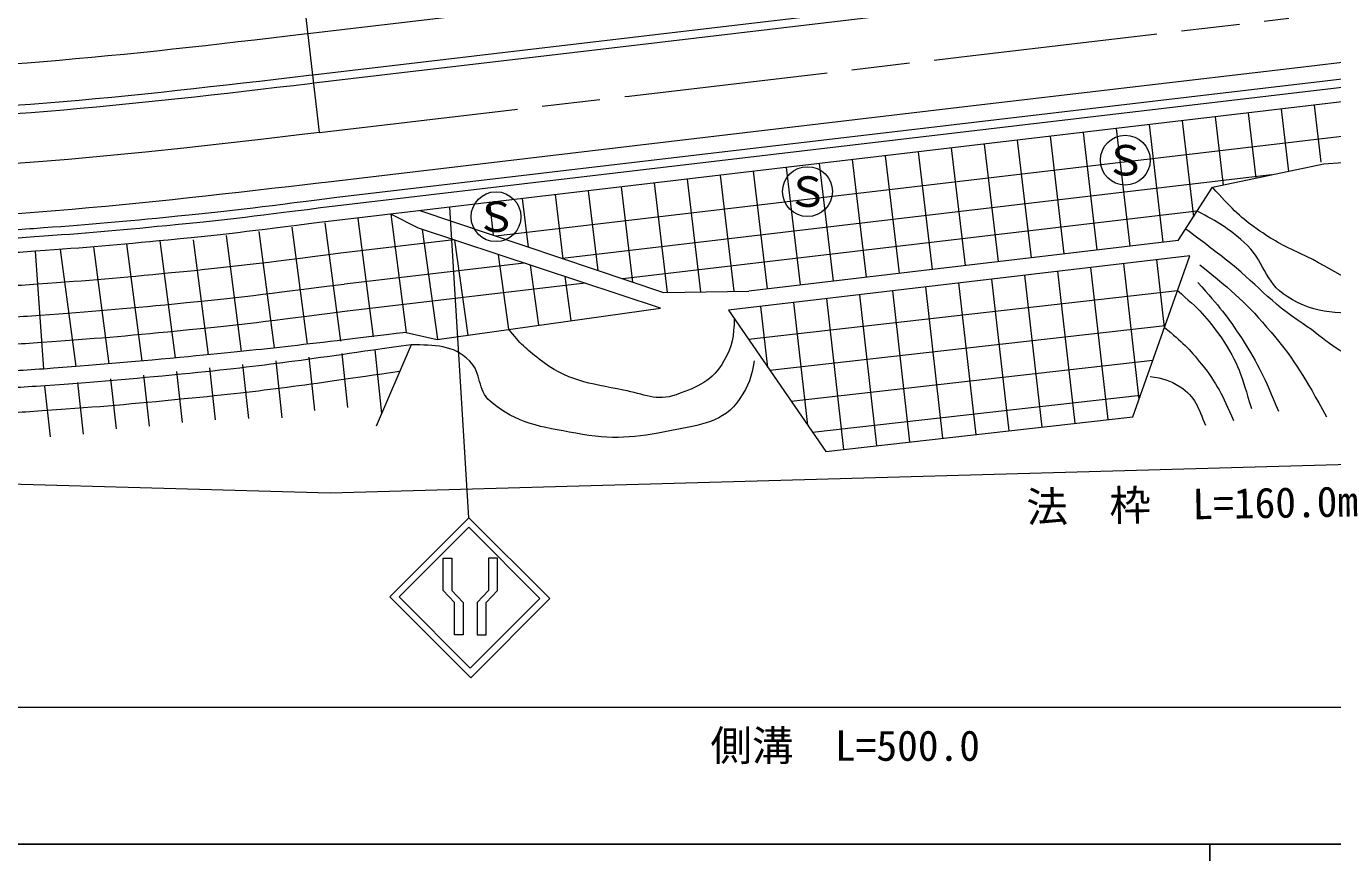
# Model space of a CAD drawing. Units: millimetres, scale not verified. Extents: x 40000 to 680000, y 20000 to 380000.
# Drawn here: x 296734 to 375413, y 204000 to 254226 of the extents above; entities that cross this region are included whole.
import ezdxf
from ezdxf.enums import TextEntityAlignment as Align

# ---------------------------------------------------------------- set-up
doc = ezdxf.new("R2010")
doc.units = ezdxf.units.MM
doc.header["$LTSCALE"] = 1000
doc.linetypes.add('CHAIN', pattern=[18.5, 12, -1.5, 3.5, -1.5])
for name, color, linetype, lineweight in [('M-BGD', 7, 'Continuous', 13), ('M-BMK', 2, 'CHAIN', 13), ('M-STR-HTXT', 7, 'Continuous', 13), ('M-STR-STRC', 7, 'Continuous', 13), ('M-TTL-BAND', 7, 'Continuous', 25)]:
    doc.layers.add(name, color=color, linetype=linetype, lineweight=lineweight)
doc.styles.add('ＭＳ ゴシック', font='')
doc.styles.get('ＭＳ ゴシック').set_extended_font_data('MS Gothic')

msp = doc.modelspace()

# ---------------------------------------------------------------- linework, layer by layer
at = {"layer": 'M-BGD'}
for p, q in [((314403, 247827), (309390, 290385)), ((313993, 251303), (381342, 259236)), ((313701, 253786), (332335, 255981)), ((382179, 251779), (315285, 243892)), ((382237, 251282), (315344, 243396)), ((382338, 250425), (315445, 242539)), ((374280, 249475), (374684, 246044)), ((368321, 248772), (368806, 244662)), ((370307, 249007), (370771, 245074)), ((372294, 249241), (372736, 245486)), ((382580, 248373), (325020, 241587)), ((362362, 248070), (363197, 240993)), ((364349, 248304), (365183, 241227)), ((366335, 248538), (367017, 242755)), ((354417, 247133), (355252, 240056)), ((356404, 247367), (357238, 240290)), ((358390, 247602), (359224, 240524)), ((360376, 247836), (361210, 240758)), ((348459, 246431), (349293, 239353)), ((350445, 246665), (351279, 239588)), ((352431, 246899), (353265, 239822)), ((374875, 245935), (382359, 246512)), ((340514, 245494), (341348, 238417)), ((342500, 245728), (343334, 238651)), ((344486, 245962), (345320, 238885)), ((346472, 246197), (347307, 239119)), ((368170, 244528), (374875, 245935)), ((371710, 245271), (329029, 240239)), ((334555, 244792), (335332, 238197)), ((336541, 245026), (337342, 238234)), ((338527, 245260), (339351, 238270)), ((328596, 244089), (329051, 240232)), ((330582, 244323), (331148, 239527)), ((332569, 244557), (333245, 238822)), ((366092, 241334), (368170, 244528)), ((320439, 243127), (335113, 238193)), ((323397, 224650), (322248, 243341)), ((324624, 243621), (324857, 241642)), ((326610, 243855), (326954, 240937)), ((314719, 242400), (315654, 235274)), ((316702, 242660), (317637, 235534)), ((320359, 242061), (318685, 242921)), ((318685, 242921), (319620, 235795)), ((367240, 243099), (332652, 239021)), ((308770, 241620), (309684, 234649)), ((310753, 241880), (311674, 234861)), ((312736, 242140), (313661, 235087)), ((334925, 237264), (320359, 242061)), ((321524, 235385), (320600, 241982)), ((298793, 240790), (299718, 233738)), ((300789, 240946), (301714, 233901)), ((302784, 241120), (303708, 234079)), ((304776, 241307), (305701, 234263)), ((306787, 241359), (307693, 234451)), ((322482, 241362), (315678, 240560)), ((323344, 235641), (322545, 241341)), ((366092, 241334), (340240, 238286)), ((297804, 233596), (297303, 240680)), ((325805, 235986), (325176, 240475)), ((366802, 240411), (339022, 237136)), ((363373, 230722), (366802, 240411)), ((365275, 236098), (364816, 240177)), ((326718, 239967), (315898, 238691)), ((327613, 236239), (327108, 239838)), ((357900, 230105), (356871, 239240)), ((359888, 230329), (358857, 239474)), ((361875, 230553), (360843, 239708)), ((363749, 231785), (362829, 239942)), ((330397, 238755), (316089, 237068)), ((329552, 236511), (329181, 239156)), ((351938, 229433), (350912, 238537)), ((353926, 229657), (352898, 238772)), ((355913, 229881), (354884, 239006)), ((335113, 238193), (340240, 238286)), ((340218, 235401), (366060, 238314)), ((345976, 228761), (344953, 237835)), ((347963, 228985), (346939, 238069)), ((349951, 229209), (348925, 238303)), ((321489, 235381), (334925, 237264)), ((339022, 237136), (344883, 228637)), ((341394, 233696), (340980, 237367)), ((343800, 230207), (342967, 237601)), ((341506, 233534), (365318, 236218)), ((319620, 235795), (321489, 235381)), ((315735, 234527), (316091, 231272)), ((317723, 234744), (318140, 230926)), ((319921, 235058), (317811, 230162)), ((309770, 233874), (310126, 230627)), ((311759, 234092), (312134, 230661)), ((313747, 234309), (314097, 231107)), ((342794, 231666), (364576, 234122)), ((301818, 233005), (302146, 230004)), ((303806, 233222), (304141, 230162)), ((305794, 233440), (306129, 230376)), ((307782, 233657), (308124, 230536)), ((297842, 232570), (298176, 229508)), ((299830, 232788), (300170, 229677)), ((344082, 229799), (363834, 232026)), ((344883, 228637), (363373, 230722)), ((315049, 226145), (394915, 228377)), ((268532, 227426), (315049, 226145)), ((321842, 222216), (322372, 222216)), ((321842, 220276), (321842, 222216)), ((322372, 222216), (322372, 220276)), ((325112, 222216), (324582, 222216)), ((324582, 222216), (324582, 220276)), ((325112, 220276), (325112, 222216)), ((321842, 220276), (322524, 219548)), ((322372, 220276), (323055, 219548)), ((322524, 217607), (322524, 219548)), ((323055, 219548), (323055, 217607)), ((324582, 220276), (323899, 219548)), ((323899, 219548), (323899, 217607)), ((325112, 220276), (324430, 219548)), ((324430, 217607), (324430, 219548)), ((323055, 217607), (322524, 217607)), ((323899, 217607), (324430, 217607))]:
    msp.add_line(p, q, dxfattribs=at)
for points in [[(292940, 251775), (293904, 251830), (294869, 251891), (295836, 251958), (296804, 252029), (297773, 252105), (298743, 252186), (299715, 252270), (300688, 252359), (301662, 252452), (302638, 252548), (303615, 252647), (304594, 252749), (305574, 252854), (306555, 252961), (307538, 253071), (308522, 253182), (309507, 253295), (310494, 253410), (311483, 253525), (312474, 253641)], [(312474, 253641), (313465, 253758), (313701, 253786)], [(293077, 249279), (294055, 249335), (295034, 249397), (296013, 249464), (296994, 249536), (297974, 249613), (298956, 249695), (299937, 249780), (300920, 249870), (301903, 249963), (302887, 250060), (303872, 250160), (304857, 250263), (305843, 250369), (306829, 250477), (307817, 250587), (308805, 250698), (309794, 250812), (310783, 250926), (311774, 251042), (312765, 251158)], [(312765, 251158), (313758, 251275), (313993, 251303)]]:
    msp.add_lwpolyline(points, dxfattribs=at)
for points in [[(328269, 219778), (323505, 215013), (318632, 219886), (323397, 224650)], [(327670, 219788), (323477, 215595), (319189, 219883), (323382, 224075)]]:
    msp.add_lwpolyline(points, close=True, dxfattribs=at)
for centre in [(362915, 246159), (343782, 244271), (325026, 242760)]:
    msp.add_circle(centre, 1500, dxfattribs=at)
for points, knots in [([(384921, 246236), (384991, 244482), (384900, 243385), (384070, 241850), (382949, 239777), (381390, 238703), (379041, 238516), (376723, 238332), (375563, 239588), (373447, 240550), (372385, 241033), (371801, 241348), (370847, 242020), (369676, 242845), (369295, 243301), (368170, 244528)], [0, 0, 0, 0, 1, 1, 1, 2, 2, 2, 3, 3, 3, 4, 4, 4, 5, 5, 5, 5]), ([(386668, 245223), (386628, 243341), (386638, 242401), (385878, 240833), (385180, 239394), (384668, 238460), (383279, 237669), (381478, 236642), (380096, 236885), (378024, 236934), (375890, 236985), (374459, 236810), (372655, 237951), (371275, 238825), (371289, 240156), (370056, 241228), (369060, 242095), (368568, 242395), (367240, 243099)], [0, 0, 0, 0, 1, 1, 1, 2, 2, 2, 3, 3, 3, 4, 4, 4, 5, 5, 5, 6, 6, 6, 6]), ([(315337, 243395), (310449, 242777), (309167, 242602), (305199, 242216), (302095, 241913), (300353, 241766), (297242, 241541), (295829, 241439), (295036, 241403), (293621, 241336), (290752, 241202), (289145, 241089), (286273, 241064), (280283, 241012), (278169, 241383), (270975, 242133)], [0, 0, 0, 0, 1, 1, 1, 2, 2, 2, 3, 3, 3, 4, 4, 4, 5, 5, 5, 5]), ([(315279, 243892), (310395, 243274), (309114, 243099), (305149, 242713), (302051, 242411), (300312, 242264), (297207, 242040), (295799, 241939), (295008, 241902), (293598, 241836), (290741, 241702), (289141, 241590), (286281, 241565), (280302, 241513), (278191, 241883), (271010, 242632)], [0, 0, 0, 0, 1, 1, 1, 2, 2, 2, 3, 3, 3, 4, 4, 4, 5, 5, 5, 5]), ([(315437, 242538), (310542, 241918), (309259, 241744), (305286, 241357), (302171, 241053), (300424, 240905), (297303, 240680), (295882, 240578), (295085, 240541), (293662, 240474), (290784, 240339), (289172, 240228), (286292, 240201), (279943, 240142), (277697, 240555), (270080, 241376)], [0, 0, 0, 0, 1, 1, 1, 2, 2, 2, 3, 3, 3, 4, 4, 4, 5, 5, 5, 5]), ([(388925, 243088), (388595, 241341), (388320, 240482), (387404, 239081), (386133, 237138), (384693, 236584), (382601, 235578), (380709, 234668), (379490, 234015), (377402, 234222), (375721, 234388), (375033, 235393), (373616, 236312), (371618, 237609), (370804, 238746), (368926, 240211), (368007, 240928), (367706, 241165), (366553, 242020)], [0, 0, 0, 0, 1, 1, 1, 2, 2, 2, 3, 3, 3, 4, 4, 4, 5, 5, 5, 6, 6, 6, 6]), ([(315667, 240558), (310758, 239937), (309470, 239762), (305485, 239374), (302348, 239068), (300588, 238919), (297444, 238692), (296004, 238588), (295196, 238551), (293755, 238484), (290827, 238346), (289187, 238232), (286257, 238206), (280002, 238150), (277702, 238545), (270420, 239336)], [0, 0, 0, 0, 1, 1, 1, 2, 2, 2, 3, 3, 3, 4, 4, 4, 5, 5, 5, 5]), ([(367400, 239872), (369484, 238171), (370208, 237572), (371695, 235804), (373224, 233986), (373687, 233136), (375029, 230718)], [0, 0, 0, 0, 1, 1, 1, 2, 2, 2, 2]), ([(315884, 238689), (310961, 238067), (309670, 237891), (305673, 237501), (302514, 237193), (300742, 237044), (297576, 236815), (296119, 236710), (295302, 236672), (293843, 236604), (290868, 236465), (289201, 236348), (286223, 236322), (280061, 236268), (277713, 236647), (270740, 237410)], [0, 0, 0, 0, 1, 1, 1, 2, 2, 2, 3, 3, 3, 4, 4, 4, 5, 5, 5, 5]), ([(367287, 238799), (368602, 237320), (369026, 236818), (369943, 235408), (370982, 233812), (371261, 233116), (372147, 231057)], [0, 0, 0, 0, 1, 1, 1, 2, 2, 2, 2]), ([(366060, 238314), (367353, 237191), (367844, 236718), (368700, 235465), (369716, 233979), (369918, 233170), (370508, 231227)], [0, 0, 0, 0, 1, 1, 1, 2, 2, 2, 2]), ([(316073, 237067), (311138, 236442), (309843, 236266), (305837, 235876), (302659, 235565), (300876, 235415), (297691, 235185), (296219, 235079), (295393, 235041), (293919, 234972), (290903, 234830), (289214, 234712), (286194, 234686), (280115, 234634), (277729, 234998), (271018, 235737)], [0, 0, 0, 0, 1, 1, 1, 2, 2, 2, 3, 3, 3, 4, 4, 4, 5, 5, 5, 5]), ([(339373, 236623), (339345, 235575), (339255, 234970), (338752, 234080), (338073, 232881), (337166, 232513), (335870, 232046), (334702, 231626), (333924, 232093), (332706, 232329), (330628, 232731), (329282, 232884), (327620, 234193), (326837, 234810), (326478, 235116), (325805, 235986)], [0, 0, 0, 0, 1, 1, 1, 2, 2, 2, 3, 3, 3, 4, 4, 4, 5, 5, 5, 5]), ([(365275, 236098), (366364, 235194), (366743, 234841), (367513, 233883), (368467, 232696), (368707, 232085), (369435, 230492)], [0, 0, 0, 0, 1, 1, 1, 2, 2, 2, 2]), ([(319620, 235795), (313037, 235014), (311327, 234786), (305996, 234291), (302798, 233994), (301007, 233825), (297804, 233596), (296317, 233491), (295483, 233451), (293994, 233381), (290938, 233237), (289226, 233111), (286166, 233091), (280591, 233054), (278632, 233362), (271923, 234021)], [0, 0, 0, 0, 1, 1, 1, 2, 2, 2, 3, 3, 3, 4, 4, 4, 5, 5, 5, 5]), ([(319921, 235058), (313285, 234114), (311515, 233819), (306097, 233285), (302889, 232970), (301090, 232817), (297875, 232589), (296379, 232482), (295539, 232442), (294041, 232372), (290959, 232227), (289233, 232091), (286148, 232079), (280396, 232057), (278353, 232425), (271465, 233206)], [0, 0, 0, 0, 1, 1, 1, 2, 2, 2, 3, 3, 3, 4, 4, 4, 5, 5, 5, 5]), ([(340560, 234080), (340435, 233136), (340231, 232607), (339712, 231820), (338734, 230336), (337328, 230257), (335587, 229899), (333381, 229446), (332038, 229318), (329824, 229729), (327716, 230121), (326320, 230267), (324682, 231651), (323867, 232338), (324198, 233332), (323438, 234080), (322423, 235082), (321343, 235013), (319921, 235058)], [0, 0, 0, 0, 1, 1, 1, 2, 2, 2, 3, 3, 3, 4, 4, 4, 5, 5, 5, 6, 6, 6, 6]), ([(319224, 233441), (313289, 232594), (311437, 232301), (306256, 231791), (303028, 231473), (301217, 231320), (297981, 231090), (296471, 230982), (295623, 230942), (294111, 230871), (290991, 230724), (289243, 230586), (286119, 230575), (280421, 230553), (278341, 230911), (271664, 231672)], [0, 0, 0, 0, 1, 1, 1, 2, 2, 2, 3, 3, 3, 4, 4, 4, 5, 5, 5, 5]), ([(364406, 233148), (365176, 233044), (365584, 232928), (366214, 232526), (367127, 231944), (367316, 231255), (367739, 230210)], [0, 0, 0, 0, 1, 1, 1, 2, 2, 2, 2])]:
    msp.add_open_spline(points, degree=3, knots=knots, dxfattribs=at)
at = {"layer": 'M-BMK'}
for p, q in [((352900, 252362), (372763, 254701)), ((333037, 250022), (352900, 252362)), ((314403, 247827), (333037, 250022)), ((314403, 247827), (313174, 247682))]:
    msp.add_line(p, q, dxfattribs=at)
msp.add_lwpolyline([(313174, 247682), (310861, 247412), (308547, 247147), (306232, 246890), (303916, 246646), (301598, 246418), (299278, 246209), (296957, 246023), (294633, 245864), (293268, 245784)], dxfattribs=at)
at = {"layer": 'M-STR-HTXT'}
msp.add_line((426611, 213220), (194824, 213220), dxfattribs=at)
at = {"layer": 'M-STR-STRC'}
for p, q in [((332686, 253001), (352549, 255341)), ((314052, 250806), (332686, 253001)), ((373114, 251722), (382047, 252775)), ((353251, 249382), (373114, 251722)), ((333388, 247042), (353251, 249382)), ((314754, 244848), (333388, 247042))]:
    msp.add_line(p, q, dxfattribs=at)
for points in [[(293104, 248779), (294085, 248836), (295067, 248898), (296049, 248965), (297031, 249038), (298014, 249115), (298998, 249196), (299982, 249282), (300966, 249372), (301951, 249466), (302937, 249563), (303923, 249663), (304909, 249766), (305896, 249872), (306884, 249980), (307872, 250090), (308861, 250202), (309851, 250315), (310841, 250430), (311832, 250545), (312824, 250662)], [(312824, 250662), (313816, 250779), (314052, 250806)], [(293432, 242788), (294447, 242847), (295462, 242911), (296475, 242980), (297487, 243055), (298498, 243134), (299507, 243218), (300516, 243306), (301523, 243398), (302529, 243494), (303534, 243593), (304538, 243695), (305541, 243799), (306542, 243906), (307543, 244016), (308542, 244127), (309540, 244240), (310538, 244354), (311534, 244470), (312530, 244586), (313524, 244703)], [(313524, 244703), (314518, 244820), (314754, 244848)]]:
    msp.add_lwpolyline(points, dxfattribs=at)
at = {"layer": 'M-TTL-BAND'}
for p, q in [((579000, 205000), (58000, 205000)), ((368000, 205000), (368000, 204000))]:
    msp.add_line(p, q, dxfattribs=at)

# ---------------------------------------------------------------- texts
at = {"layer": 'M-BGD', "style": 'ＭＳ ゴシック'}
for p in [(362915, 246159), (343782, 244271), (325026, 242760)]:
    msp.add_text('Ｓ', height=1833, dxfattribs=at).set_placement(p, align=Align.MIDDLE_CENTER)
msp.add_text('法\u3000枠\u3000L=160.0m', height=1833, rotation=1.049, dxfattribs=at).set_placement((366944, 225464), align=Align.MIDDLE_CENTER)
at = {"layer": 'M-STR-HTXT', "style": 'ＭＳ ゴシック'}
msp.add_text('側溝\u3000L=500.0', height=1833, dxfattribs=at).set_placement((346050, 210936), align=Align.MIDDLE_CENTER)

doc.saveas('drawing.dxf')
